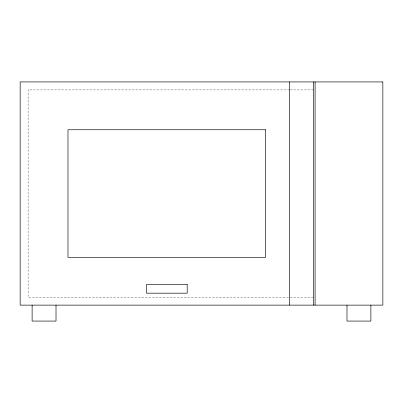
<?xml version="1.0" encoding="UTF-8"?>
<svg xmlns="http://www.w3.org/2000/svg" width="403" height="403" viewBox="0 0 403 403"><rect width="100%" height="100%" fill="white"/><g stroke="black" fill="none" stroke-linecap="round" stroke-linejoin="round"><path stroke-width="0.3" stroke-dasharray="2.02 1.51" d="M289.611 89.899L28.119 89.899L28.119 297.157L289.611 297.157M290.241 89.899L313.499 89.899M290.241 297.157L313.499 297.157"/><path stroke-width="0.6" d="M370.881 305.126L370.881 321.07L346.988 321.07L346.988 305.126M315.091 81.93L315.091 305.126M313.499 81.93L313.499 305.126M289.586 81.93L289.586 305.126M56.012 305.126L56.012 321.07L32.119 321.07L32.119 305.126M382.85 81.93L20.15 81.93L20.15 305.126L382.85 305.126L382.85 81.93M265.668 129.756L67.981 129.756L67.981 257.3L265.668 257.3L265.668 129.756M187.194 284.442L146.455 284.442L146.455 293.172L187.194 293.172L187.194 284.442"/></g></svg>
